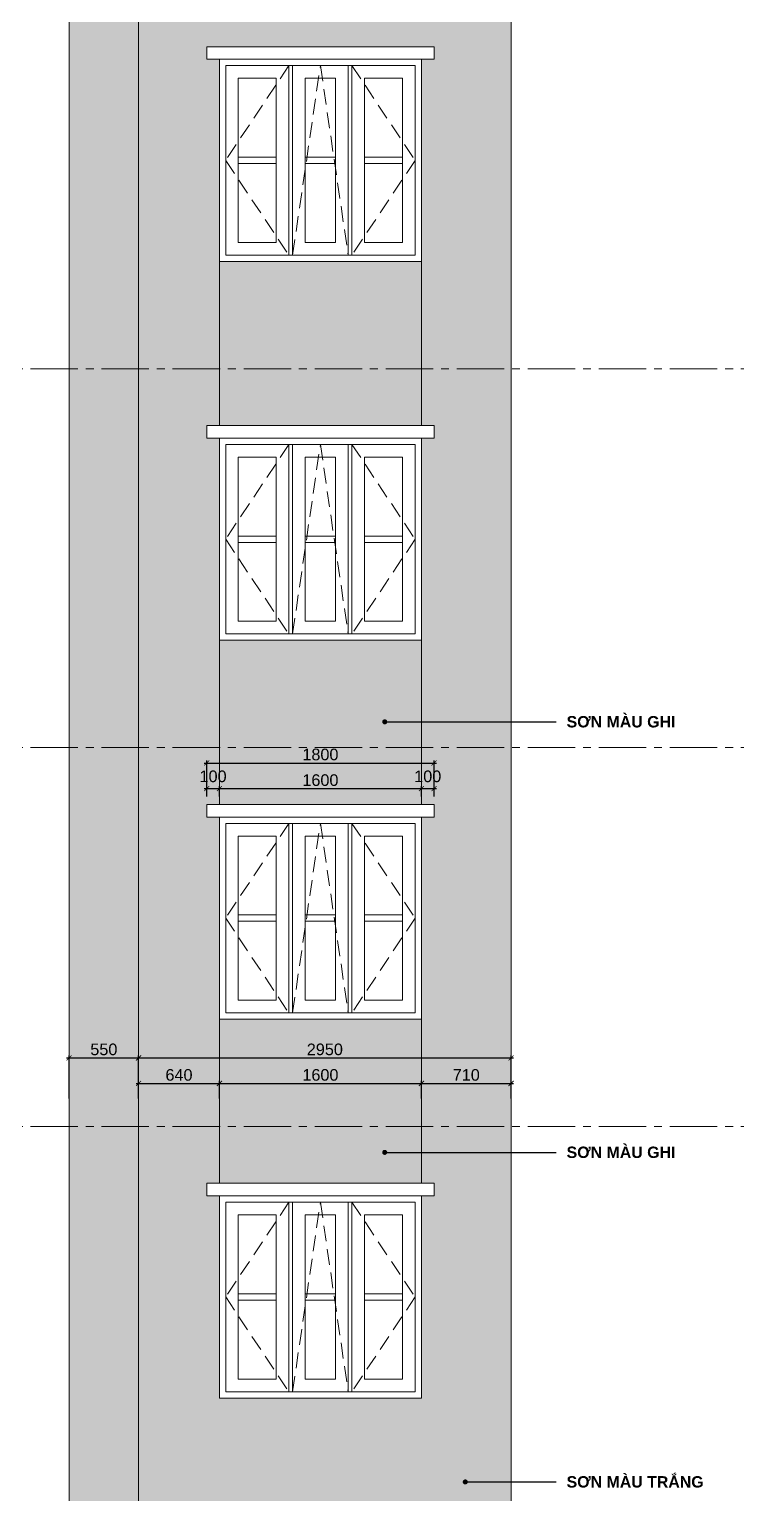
# Model space of a CAD drawing. Header units: millimetres. Extents: x 522695 to 636011, y 461124 to 505319.
# Drawn here: x 603639 to 609296, y 478457 to 490053 of the extents above; entities that cross this region are included whole.
import ezdxf

# ---------------------------------------------------------------- set-up
doc = ezdxf.new("R2010")
doc.units = ezdxf.units.MM
doc.header["$LTSCALE"] = 500
doc.header["$MEASUREMENT"] = 0
doc.linetypes.add('CENTER2', pattern=[1.125, 0.75, -0.125, 0.125, -0.125])
doc.linetypes.add('DASHED2', pattern=[0.375, 0.25, -0.125])
doc.layers.get('0').update_dxf_attribs({"linetype": 'CONTINUOUS'})
doc.layers.get('DEFPOINTS').update_dxf_attribs({"color": 250, "linetype": 'CONTINUOUS'})
for name, color, linetype, lineweight in [('DH_HATCH', 250, 'CONTINUOUS', 5), ('DH_KHUAT', 149, 'DASHED2', 9), ('DH_KTHUOC', 8, 'CONTINUOUS', 5), ('DH_NETMANH', 9, 'CONTINUOUS', 5), ('DH_TEXT', 4, 'CONTINUOUS', 13), ('DH_THAY', 4, 'CONTINUOUS', 13), ('DH_TRUC', 251, 'CENTER2', 5)]:
    doc.layers.add(name, color=color, linetype=linetype, lineweight=lineweight)
doc.styles.add('DH_ARIAL_B', font='arialbd.ttf')
doc.styles.add('DH_KITHUOC', font='arial.ttf')
doc.dimstyles.new('DH_100s', dxfattribs={"dimtxt": 230, "dimasz": 100, "dimexe": 50, "dimexo": 0, "dimgap": 50, "dimtad": 1, "dimdec": 0, "dimzin": 0, "dimdsep": 46, "dimtxsty": 'DH_KITHUOC', "dimblk1": 'ARCHTICK', "dimblk2": 'ARCHTICK', "dimsah": 1, "dimcen": 90, "dimdle": 50, "dimclrd": 8, "dimclre": 8, "dimclrt": 4, "dimadec": 0, "dimazin": 0, "dimtfac": 100, "dimtdec": 0, "dimtofl": 0, "dimtmove": 2, "dimatfit": 3, "dimldrblk": 'ARCHTICK', "dimfxl": 1, "dimtolj": 2, "dimtzin": 0, "dimarcsym": 0})

# ---------------------------------------------------------------- blocks, each defined once
blk = doc.blocks.new('_ARCHTICK')
at = {"color": 0, "linetype": 'ByBlock', "const_width": 0.15}
blk.add_lwpolyline([(-0.5, -0.5), (0.5, 0.5)], dxfattribs=at)
blk = doc.blocks.new('*D706')
at = {"layer": 'DEFPOINTS', "color": 0, "transparency": 16777216}
for p in [(604504, 481908), (603954, 481587), (604504, 481587)]:
    blk.add_point(p, dxfattribs=at)
at = {"layer": 'DH_KTHUOC', "color": 8, "lineweight": -2, "transparency": 16777216}
for p, q in [((603934, 481908), (604524, 481908)), ((603954, 481587), (603954, 481928)), ((604504, 481587), (604504, 481928))]:
    blk.add_line(p, q, dxfattribs=at)
at = {"layer": 'DH_KTHUOC', "color": 8, "lineweight": -2, "transparency": 16777216, "xscale": 40, "yscale": 40, "zscale": 40, "rotation": 180}
blk.add_blockref('_ARCHTICK', (603954, 481908), dxfattribs=at)
at = {"layer": 'DH_KTHUOC', "color": 8, "lineweight": -2, "transparency": 16777216, "xscale": 40, "yscale": 40, "zscale": 40}
blk.add_blockref('_ARCHTICK', (604504, 481908), dxfattribs=at)
at = {"layer": 'DH_KTHUOC', "color": 4, "transparency": 16777216, "insert": (604229, 481975), "char_height": 92, "attachment_point": 5, "style": 'DH_KITHUOC'}
blk.add_mtext('\\A2;550', dxfattribs=at)
blk = doc.blocks.new('*D707')
at = {"layer": 'DEFPOINTS', "color": 0, "transparency": 16777216}
for p in [(605144, 481706), (604504, 481587), (605144, 481587)]:
    blk.add_point(p, dxfattribs=at)
at = {"layer": 'DH_KTHUOC', "color": 8, "lineweight": -2, "transparency": 16777216}
for p, q in [((604484, 481706), (605164, 481706)), ((604504, 481587), (604504, 481726)), ((605144, 481587), (605144, 481726))]:
    blk.add_line(p, q, dxfattribs=at)
at = {"layer": 'DH_KTHUOC', "color": 8, "lineweight": -2, "transparency": 16777216, "xscale": 40, "yscale": 40, "zscale": 40, "rotation": 180}
blk.add_blockref('_ARCHTICK', (604504, 481706), dxfattribs=at)
at = {"layer": 'DH_KTHUOC', "color": 8, "lineweight": -2, "transparency": 16777216, "xscale": 40, "yscale": 40, "zscale": 40}
blk.add_blockref('_ARCHTICK', (605144, 481706), dxfattribs=at)
at = {"layer": 'DH_KTHUOC', "color": 4, "transparency": 16777216, "insert": (604824, 481773), "char_height": 92, "attachment_point": 5, "style": 'DH_KITHUOC'}
blk.add_mtext('\\A2;640', dxfattribs=at)
blk = doc.blocks.new('*D708')
at = {"layer": 'DEFPOINTS', "color": 0, "transparency": 16777216}
for p in [(606744, 481706), (605144, 481587), (606744, 481587)]:
    blk.add_point(p, dxfattribs=at)
at = {"layer": 'DH_KTHUOC', "color": 8, "lineweight": -2, "transparency": 16777216}
for p, q in [((605124, 481706), (606764, 481706)), ((605144, 481587), (605144, 481726)), ((606744, 481587), (606744, 481726))]:
    blk.add_line(p, q, dxfattribs=at)
at = {"layer": 'DH_KTHUOC', "color": 8, "lineweight": -2, "transparency": 16777216, "xscale": 40, "yscale": 40, "zscale": 40, "rotation": 180}
blk.add_blockref('_ARCHTICK', (605144, 481706), dxfattribs=at)
at = {"layer": 'DH_KTHUOC', "color": 8, "lineweight": -2, "transparency": 16777216, "xscale": 40, "yscale": 40, "zscale": 40}
blk.add_blockref('_ARCHTICK', (606744, 481706), dxfattribs=at)
at = {"layer": 'DH_KTHUOC', "color": 4, "transparency": 16777216, "insert": (605944, 481773), "char_height": 92, "attachment_point": 5, "style": 'DH_KITHUOC'}
blk.add_mtext('\\A2;1600', dxfattribs=at)
blk = doc.blocks.new('*D709')
at = {"layer": 'DEFPOINTS', "color": 0, "transparency": 16777216}
for p in [(607454, 481706), (606744, 481587), (607454, 481587)]:
    blk.add_point(p, dxfattribs=at)
at = {"layer": 'DH_KTHUOC', "color": 8, "lineweight": -2, "transparency": 16777216}
for p, q in [((606724, 481706), (607474, 481706)), ((606744, 481587), (606744, 481726)), ((607454, 481587), (607454, 481726))]:
    blk.add_line(p, q, dxfattribs=at)
at = {"layer": 'DH_KTHUOC', "color": 8, "lineweight": -2, "transparency": 16777216, "xscale": 40, "yscale": 40, "zscale": 40, "rotation": 180}
blk.add_blockref('_ARCHTICK', (606744, 481706), dxfattribs=at)
at = {"layer": 'DH_KTHUOC', "color": 8, "lineweight": -2, "transparency": 16777216, "xscale": 40, "yscale": 40, "zscale": 40}
blk.add_blockref('_ARCHTICK', (607454, 481706), dxfattribs=at)
at = {"layer": 'DH_KTHUOC', "color": 4, "transparency": 16777216, "insert": (607099, 481773), "char_height": 92, "attachment_point": 5, "style": 'DH_KITHUOC'}
blk.add_mtext('\\A2;710', dxfattribs=at)
blk = doc.blocks.new('*D710')
at = {"layer": 'DEFPOINTS', "color": 0, "transparency": 16777216}
for p in [(605144, 484040), (605044, 483979), (605144, 483979)]:
    blk.add_point(p, dxfattribs=at)
at = {"layer": 'DH_KTHUOC', "color": 8, "lineweight": -2, "transparency": 16777216}
for p, q in [((605024, 484040), (605164, 484040)), ((605044, 483979), (605044, 484060)), ((605144, 483979), (605144, 484060))]:
    blk.add_line(p, q, dxfattribs=at)
at = {"layer": 'DH_KTHUOC', "color": 8, "lineweight": -2, "transparency": 16777216, "xscale": 40, "yscale": 40, "zscale": 40, "rotation": 180}
blk.add_blockref('_ARCHTICK', (605044, 484040), dxfattribs=at)
at = {"layer": 'DH_KTHUOC', "color": 8, "lineweight": -2, "transparency": 16777216, "xscale": 40, "yscale": 40, "zscale": 40}
blk.add_blockref('_ARCHTICK', (605144, 484040), dxfattribs=at)
at = {"layer": 'DH_KTHUOC', "color": 4, "transparency": 16777216, "insert": (605094, 484137), "char_height": 92, "attachment_point": 5, "style": 'DH_KITHUOC'}
blk.add_mtext('\\A2;100', dxfattribs=at)
blk = doc.blocks.new('*D711')
at = {"layer": 'DEFPOINTS', "color": 0, "transparency": 16777216}
for p in [(606744, 484040), (605144, 483979), (606744, 483979)]:
    blk.add_point(p, dxfattribs=at)
at = {"layer": 'DH_KTHUOC', "color": 8, "lineweight": -2, "transparency": 16777216}
for p, q in [((605124, 484040), (606764, 484040)), ((605144, 483979), (605144, 484060)), ((606744, 483979), (606744, 484060))]:
    blk.add_line(p, q, dxfattribs=at)
at = {"layer": 'DH_KTHUOC', "color": 8, "lineweight": -2, "transparency": 16777216, "xscale": 40, "yscale": 40, "zscale": 40, "rotation": 180}
blk.add_blockref('_ARCHTICK', (605144, 484040), dxfattribs=at)
at = {"layer": 'DH_KTHUOC', "color": 8, "lineweight": -2, "transparency": 16777216, "xscale": 40, "yscale": 40, "zscale": 40}
blk.add_blockref('_ARCHTICK', (606744, 484040), dxfattribs=at)
at = {"layer": 'DH_KTHUOC', "color": 4, "transparency": 16777216, "insert": (605944, 484107), "char_height": 92, "attachment_point": 5, "style": 'DH_KITHUOC'}
blk.add_mtext('\\A2;1600', dxfattribs=at)
blk = doc.blocks.new('*D712')
at = {"layer": 'DEFPOINTS', "color": 0, "transparency": 16777216}
for p in [(606844, 484040), (606744, 483979), (606844, 483979)]:
    blk.add_point(p, dxfattribs=at)
at = {"layer": 'DH_KTHUOC', "color": 8, "lineweight": -2, "transparency": 16777216}
for p, q in [((606724, 484040), (606864, 484040)), ((606744, 483979), (606744, 484060)), ((606844, 483979), (606844, 484060))]:
    blk.add_line(p, q, dxfattribs=at)
at = {"layer": 'DH_KTHUOC', "color": 8, "lineweight": -2, "transparency": 16777216, "xscale": 40, "yscale": 40, "zscale": 40, "rotation": 180}
blk.add_blockref('_ARCHTICK', (606744, 484040), dxfattribs=at)
at = {"layer": 'DH_KTHUOC', "color": 8, "lineweight": -2, "transparency": 16777216, "xscale": 40, "yscale": 40, "zscale": 40}
blk.add_blockref('_ARCHTICK', (606844, 484040), dxfattribs=at)
at = {"layer": 'DH_KTHUOC', "color": 4, "transparency": 16777216, "insert": (606794, 484137), "char_height": 92, "attachment_point": 5, "style": 'DH_KITHUOC'}
blk.add_mtext('\\A2;100', dxfattribs=at)
blk = doc.blocks.new('*D713')
at = {"layer": 'DEFPOINTS', "color": 0, "transparency": 16777216}
for p in [(606844, 484243), (605044, 483979), (606844, 483979)]:
    blk.add_point(p, dxfattribs=at)
at = {"layer": 'DH_KTHUOC', "color": 8, "lineweight": -2, "transparency": 16777216}
for p, q in [((605024, 484243), (606864, 484243)), ((605044, 483979), (605044, 484263)), ((606844, 483979), (606844, 484263))]:
    blk.add_line(p, q, dxfattribs=at)
at = {"layer": 'DH_KTHUOC', "color": 8, "lineweight": -2, "transparency": 16777216, "xscale": 40, "yscale": 40, "zscale": 40, "rotation": 180}
blk.add_blockref('_ARCHTICK', (605044, 484243), dxfattribs=at)
at = {"layer": 'DH_KTHUOC', "color": 8, "lineweight": -2, "transparency": 16777216, "xscale": 40, "yscale": 40, "zscale": 40}
blk.add_blockref('_ARCHTICK', (606844, 484243), dxfattribs=at)
at = {"layer": 'DH_KTHUOC', "color": 4, "transparency": 16777216, "insert": (605944, 484310), "char_height": 92, "attachment_point": 5, "style": 'DH_KITHUOC'}
blk.add_mtext('\\A2;1800', dxfattribs=at)
blk = doc.blocks.new('*D714')
at = {"layer": 'DEFPOINTS', "color": 0, "transparency": 16777216}
for p in [(607454, 481908), (604504, 481587), (607454, 481587)]:
    blk.add_point(p, dxfattribs=at)
at = {"layer": 'DH_KTHUOC', "color": 8, "lineweight": -2, "transparency": 16777216}
for p, q in [((604484, 481908), (607474, 481908)), ((604504, 481587), (604504, 481928)), ((607454, 481587), (607454, 481928))]:
    blk.add_line(p, q, dxfattribs=at)
at = {"layer": 'DH_KTHUOC', "color": 8, "lineweight": -2, "transparency": 16777216, "xscale": 40, "yscale": 40, "zscale": 40, "rotation": 180}
blk.add_blockref('_ARCHTICK', (604504, 481908), dxfattribs=at)
at = {"layer": 'DH_KTHUOC', "color": 8, "lineweight": -2, "transparency": 16777216, "xscale": 40, "yscale": 40, "zscale": 40}
blk.add_blockref('_ARCHTICK', (607454, 481908), dxfattribs=at)
at = {"layer": 'DH_KTHUOC', "color": 4, "transparency": 16777216, "insert": (605979, 481975), "char_height": 92, "attachment_point": 5, "style": 'DH_KITHUOC'}
blk.add_mtext('\\A2;2950', dxfattribs=at)

msp = doc.modelspace()

# ---------------------------------------------------------------- hatches: boundary and pattern name
at = {"layer": 'DH_HATCH', "true_color": 0xadadad}
msp.add_hatch(color=253, dxfattribs=at).paths.add_polyline_path([(604503.8, 487665), (604503.8, 491065), (607453.8, 491065), (607453.8, 491265), (603953.8, 491265), (603953.8, 478065), (607453.8, 478065), (607453.8, 478365), (604503.8, 478365)])
at = {"layer": 'DH_HATCH', "true_color": 0xe6e6e6}
h = msp.add_hatch(color=254, dxfattribs=at)
h.dxf.hatch_style = 1
h.paths.add_polyline_path([(606843.8, 486915), (606843.8, 486815), (606743.8, 486815), (606743.8, 485215), (606743.8, 483915), (606843.8, 483915), (606843.8, 483815), (606743.8, 483815), (606743.8, 482215), (606743.8, 480915), (606843.8, 480915), (606843.8, 480815), (606743.8, 480815), (606743.8, 479215), (605143.8, 479215), (605143.8, 480815), (605043.8, 480815), (605043.8, 480915), (605143.8, 480915), (605143.8, 482215), (605143.8, 483815), (605043.8, 483815), (605043.8, 483915), (605143.8, 483915), (605143.8, 485215), (605143.8, 486815), (605043.8, 486815), (605043.8, 486915)], flags=16)
h.paths.add_polyline_path([(606693.8, 486765), (606693.8, 485265), (605193.8, 485265), (605193.8, 486765)], flags=0)
h.paths.add_polyline_path([(606063.8, 486665), (605823.8, 486665), (605823.8, 486040), (606063.8, 486040)], flags=0)
h.paths.add_polyline_path([(606293.8, 486665), (606593.8, 486665), (606593.8, 485365), (606293.8, 485365)], flags=0)
h.paths.add_polyline_path([(605593.8, 486665), (605593.8, 485365), (605293.8, 485365), (605293.8, 486665)], flags=0)
h.paths.add_polyline_path([(606693.8, 483765), (606693.8, 482265), (605193.8, 482265), (605193.8, 483765)], flags=0)
h.paths.add_polyline_path([(606063.8, 483665), (606063.8, 482365), (605823.8, 482365), (605823.8, 483665)], flags=0)
h.paths.add_polyline_path([(606293.8, 483665), (606593.8, 483665), (606593.8, 482365), (606293.8, 482365)], flags=0)
h.paths.add_polyline_path([(605593.8, 483665), (605593.8, 482365), (605293.8, 482365), (605293.8, 483665)], flags=0)
h.paths.add_polyline_path([(606693.8, 480765), (606693.8, 479265), (605193.8, 479265), (605193.8, 480765)], flags=0)
h.paths.add_polyline_path([(606063.8, 480665), (606063.8, 479365), (605823.8, 479365), (605823.8, 480665)], flags=0)
h.paths.add_polyline_path([(606293.8, 480665), (606593.8, 480665), (606593.8, 479365), (606293.8, 479365)], flags=0)
h.paths.add_polyline_path([(605593.8, 480665), (605593.8, 479365), (605293.8, 479365), (605293.8, 480665)], flags=0)
h.paths.add_polyline_path([(605043.8, 489815), (605043.8, 489915), (606843.8, 489915), (606843.8, 489815)])
h.paths.add_polyline_path([(606743.8, 488215), (605143.8, 488215), (605143.8, 489815), (606743.8, 489815)])
h.paths.add_polyline_path([(607453.8, 490665), (604503.8, 490665), (604503.8, 478365), (607453.8, 478365)])
h.paths.add_polyline_path([(606743.8, 486915), (605143.8, 486915), (605143.8, 488215), (606743.8, 488215)])
at = {"layer": 'DH_HATCH', "true_color": 0x9e9e9e}
h = msp.add_hatch(color=253, dxfattribs=at)
h.dxf.hatch_style = 1
h.paths.add_polyline_path([(606743.8, 488215), (605143.8, 488215), (605143.8, 487365), (606743.8, 487365)])
h.paths.add_polyline_path([(606743.8, 487365), (605143.8, 487365), (605143.8, 486915), (606743.8, 486915)])
h = msp.add_hatch(color=253, dxfattribs=at)
h.dxf.hatch_style = 1
h.paths.add_polyline_path([(606743.8, 485215), (605143.8, 485215), (605143.8, 483915), (606743.8, 483915)])
h.paths.add_polyline_path([(606743.8, 482215), (605143.8, 482215), (605143.8, 480915), (606743.8, 480915)])

# ---------------------------------------------------------------- linework, layer by layer
at = {"layer": 'DH_KHUAT'}
for points in [[(605693.8, 489765), (605193.8, 489015), (605693.8, 488265)], [(605723.8, 488265), (605943.8, 489765), (606163.8, 488265)], [(606193.8, 489765), (606693.8, 489015), (606193.8, 488265)], [(605693.8, 486765), (605193.8, 486015), (605693.8, 485265)], [(605723.8, 485265), (605943.8, 486765), (606163.8, 485265)], [(606193.8, 486765), (606693.8, 486015), (606193.8, 485265)], [(605693.8, 483765), (605193.8, 483015), (605693.8, 482265)], [(605723.8, 482265), (605943.8, 483765), (606163.8, 482265)], [(606193.8, 483765), (606693.8, 483015), (606193.8, 482265)], [(605693.8, 480765), (605193.8, 480015), (605693.8, 479265)], [(605723.8, 479265), (605943.8, 480765), (606163.8, 479265)], [(606193.8, 480765), (606693.8, 480015), (606193.8, 479265)]]:
    msp.add_lwpolyline(points, dxfattribs=at)
at = {"layer": 'DH_NETMANH'}
for points in [[(605193.8, 489765), (606693.8, 489765), (606693.8, 488265), (605193.8, 488265)], [(605293.8, 489665), (605593.8, 489665), (605593.8, 488365), (605293.8, 488365)], [(605823.8, 489665), (606063.8, 489665), (606063.8, 488365), (605823.8, 488365)], [(606593.8, 489665), (606293.8, 489665), (606293.8, 488365), (606593.8, 488365)], [(605193.8, 486765), (606693.8, 486765), (606693.8, 485265), (605193.8, 485265)], [(605293.8, 486665), (605593.8, 486665), (605593.8, 485365), (605293.8, 485365)], [(605823.8, 486665), (606063.8, 486665), (606063.8, 485365), (605823.8, 485365)], [(606593.8, 486665), (606293.8, 486665), (606293.8, 485365), (606593.8, 485365)], [(605193.8, 483765), (606693.8, 483765), (606693.8, 482265), (605193.8, 482265)], [(605293.8, 483665), (605593.8, 483665), (605593.8, 482365), (605293.8, 482365)], [(605823.8, 483665), (606063.8, 483665), (606063.8, 482365), (605823.8, 482365)], [(606593.8, 483665), (606293.8, 483665), (606293.8, 482365), (606593.8, 482365)], [(605193.8, 480765), (606693.8, 480765), (606693.8, 479265), (605193.8, 479265)], [(605293.8, 480665), (605593.8, 480665), (605593.8, 479365), (605293.8, 479365)], [(605823.8, 480665), (606063.8, 480665), (606063.8, 479365), (605823.8, 479365)], [(606593.8, 480665), (606293.8, 480665), (606293.8, 479365), (606593.8, 479365)]]:
    msp.add_lwpolyline(points, close=True, dxfattribs=at)
for points in [[(605693.8, 488265), (605693.8, 489765)], [(605723.8, 488265), (605723.8, 489765)], [(606163.8, 488265), (606163.8, 489765)], [(606193.8, 488265), (606193.8, 489765)], [(605293.8, 489040), (605593.8, 489040)], [(605293.8, 488990), (605593.8, 488990)], [(605823.8, 489040), (606063.8, 489040)], [(605823.8, 488990), (606063.8, 488990)], [(606293.8, 489040), (606593.8, 489040)], [(606293.8, 488990), (606593.8, 488990)], [(605143.8, 488215), (605143.8, 486915)], [(606743.8, 488215), (606743.8, 486915)], [(605693.8, 485265), (605693.8, 486765)], [(605723.8, 485265), (605723.8, 486765)], [(606163.8, 485265), (606163.8, 486765)], [(606193.8, 485265), (606193.8, 486765)], [(605293.8, 486040), (605593.8, 486040)], [(605293.8, 485990), (605593.8, 485990)], [(605823.8, 486040), (606063.8, 486040)], [(605823.8, 485990), (606063.8, 485990)], [(606293.8, 486040), (606593.8, 486040)], [(606293.8, 485990), (606593.8, 485990)], [(605143.8, 485215), (605143.8, 483915)], [(606743.8, 485215), (606743.8, 483915)], [(605693.8, 482265), (605693.8, 483765)], [(605723.8, 482265), (605723.8, 483765)], [(606163.8, 482265), (606163.8, 483765)], [(606193.8, 482265), (606193.8, 483765)], [(605293.8, 483040), (605593.8, 483040)], [(605293.8, 482990), (605593.8, 482990)], [(605823.8, 483040), (606063.8, 483040)], [(605823.8, 482990), (606063.8, 482990)], [(606293.8, 483040), (606593.8, 483040)], [(606293.8, 482990), (606593.8, 482990)], [(605143.8, 482215), (605143.8, 480915)], [(606743.8, 482215), (606743.8, 480915)], [(605693.8, 479265), (605693.8, 480765)], [(605723.8, 479265), (605723.8, 480765)], [(606163.8, 479265), (606163.8, 480765)], [(606193.8, 479265), (606193.8, 480765)], [(605293.8, 480040), (605593.8, 480040)], [(605293.8, 479990), (605593.8, 479990)], [(605823.8, 480040), (606063.8, 480040)], [(605823.8, 479990), (606063.8, 479990)], [(606293.8, 480040), (606593.8, 480040)], [(606293.8, 479990), (606593.8, 479990)]]:
    msp.add_lwpolyline(points, dxfattribs=at)
at = {"layer": 'DH_THAY'}
for points in [[(603953.8, 474765), (603953.8, 493065)], [(607453.8, 474765), (607453.8, 493065)], [(604503.8, 478365), (604503.8, 490665)]]:
    msp.add_lwpolyline(points, dxfattribs=at)
for points in [[(605043.8, 489815), (606843.8, 489815), (606843.8, 489915), (605043.8, 489915)], [(605143.8, 489815), (606743.8, 489815), (606743.8, 488215), (605143.8, 488215)], [(605043.8, 486815), (606843.8, 486815), (606843.8, 486915), (605043.8, 486915)], [(605143.8, 486815), (606743.8, 486815), (606743.8, 485215), (605143.8, 485215)], [(605043.8, 483815), (606843.8, 483815), (606843.8, 483915), (605043.8, 483915)], [(605143.8, 483815), (606743.8, 483815), (606743.8, 482215), (605143.8, 482215)], [(605043.8, 480815), (606843.8, 480815), (606843.8, 480915), (605043.8, 480915)], [(605143.8, 480815), (606743.8, 480815), (606743.8, 479215), (605143.8, 479215)]]:
    msp.add_lwpolyline(points, close=True, dxfattribs=at)
at = {"layer": 'DH_TRUC'}
for points in [[(585086.5, 487365), (609296.2, 487365)], [(585086.5, 484365), (609296.2, 484365)], [(585086.5, 481365), (609296.2, 481365)]]:
    msp.add_lwpolyline(points, dxfattribs=at)

# ---------------------------------------------------------------- texts
at = {"layer": 'DH_TEXT', "char_height": 90, "width": 1213.341, "attachment_point": 4, "style": 'DH_ARIAL_B'}
for s, insert in [('SƠN MÀU GHI', (607893.5, 484569.1)), ('SƠN MÀU GHI', (607893.5, 481160.1)), ('SƠN MÀU TRẮNG', (607893.5, 478550.6))]:
    msp.add_mtext(s, dxfattribs=dict(at, insert=insert))

# ---------------------------------------------------------------- dimensions: what is measured, and where the dimension line sits
at = {"layer": 'DH_KTHUOC'}
for base, p1, p2, picture, middle in [((606843.8, 484242.7), (605043.8, 483979.4), (606843.8, 483979.4), '*D713', (605943.8, 484309.7)), ((605143.8, 484040.5), (605043.8, 483979.4), (605143.8, 483979.4), '*D710', (605093.8, 484137.4)), ((606743.8, 484040.5), (605143.8, 483979.4), (606743.8, 483979.4), '*D711', (605943.8, 484107.4)), ((606843.8, 484040.5), (606743.8, 483979.4), (606843.8, 483979.4), '*D712', (606793.8, 484137.4)), ((604503.8, 481908.1), (603953.8, 481586.5), (604503.8, 481586.5), '*D706', (604228.8, 481975.1)), ((607453.8, 481908.1), (604503.8, 481586.5), (607453.8, 481586.5), '*D714', (605978.8, 481975.1)), ((605143.8, 481705.9), (604503.8, 481586.5), (605143.8, 481586.5), '*D707', (604823.8, 481772.9)), ((606743.8, 481705.9), (605143.8, 481586.5), (606743.8, 481586.5), '*D708', (605943.8, 481772.9)), ((607453.8, 481705.9), (606743.8, 481586.5), (607453.8, 481586.5), '*D709', (607098.8, 481772.9))]:
    dim = msp.add_linear_dim(base=base, p1=p1, p2=p2, dimstyle='DH_100s', override={"dimscale": 0.4, "dimarcsym": 2}, dxfattribs=at)
    dim.commit()
    dim.dimension.update_dxf_attribs({"geometry": picture, "text_midpoint": middle})

# ---------------------------------------------------------------- leaders
for points in [[(606453.3, 484569.1), (607810.3, 484569.1)], [(606453.3, 481160.1), (607810.3, 481160.1)], [(607091.3, 478550.6), (607810.3, 478550.6)]]:
    msp.add_leader(points, dimstyle='DH_100s', override={"dimscale": 0.4, "dimclrd": 7, "dimldrblk": 'DOT', "dimarcsym": 2}, dxfattribs=at)

doc.saveas('drawing.dxf')
